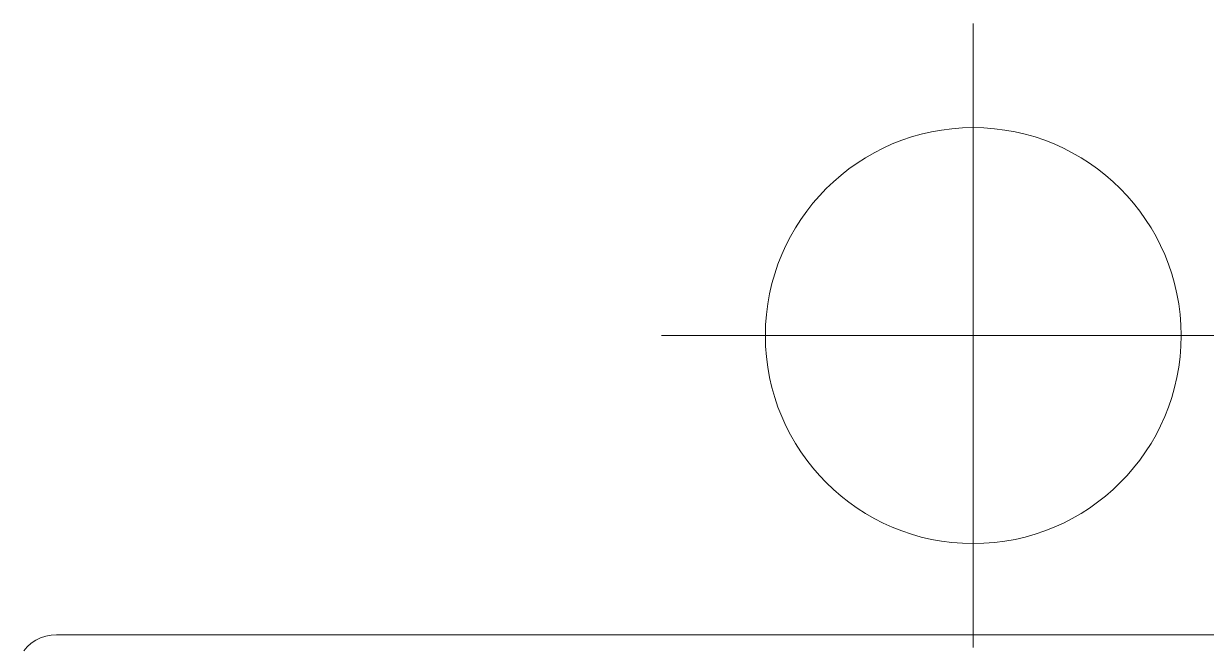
# Model space of a CAD drawing. Header units: metres. Extents: x 349075 to 349285, y 9281902 to 9282050.
# Drawn here: x 349108.488 to 349109.057, y 9281982.911 to 9281983.212 of the extents above; entities that cross this region are included whole.
import ezdxf

# ---------------------------------------------------------------- set-up
doc = ezdxf.new("R2010")
doc.units = ezdxf.units.M
doc.header["$LTSCALE"] = 0.25
doc.layers.add('ARQ-FONDO', color=253, linetype='CONTINUOUS', lineweight=9)

# ---------------------------------------------------------------- blocks, each defined once
blk = doc.blocks.new('Cotas de elevación - M_Cota de elevación - Destino rellenado-517392-Nivel 1')
at = {"layer": 'ARQ-FONDO'}
for p, q in [((0, -0.0015), (0, 0.0015)), ((-0.0015, 0), (0.013, 0))]:
    blk.add_line(p, q, dxfattribs=at)
blk.add_circle((0, 0), 0.001, dxfattribs=at)
blk = doc.blocks.new('maquina de coser')
at = {"layer": 'ARQ-FONDO', "lineweight": 0}
for p, q in [((0.5865, 0.79418), (0.58455, 0.79589)), ((0.58822, 0.79223), (0.5865, 0.79418)), ((0.58966, 0.79007), (0.58822, 0.79223)), ((0.59081, 0.78773), (0.58966, 0.79007)), ((0.59165, 0.78527), (0.59081, 0.78773)), ((0.59215, 0.78272), (0.59165, 0.78527)), ((0.59232, 0.78013), (0.59215, 0.78272)), ((0.59232, 0.01987), (0.59232, 0.78013))]:
    blk.add_line(p, q, dxfattribs=at)
blk = doc.blocks.new('bloque pg edf 04')
at = {"layer": 'ARQ-FONDO', "xscale": 99.99999999999991, "yscale": 99.99999999999991, "zscale": 99.99999999999991}
blk.add_blockref('Cotas de elevación - M_Cota de elevación - Destino rellenado-517392-Nivel 1', (-5.64463, 30.98738, 20.54864), dxfattribs=at)
at = {"layer": 'ARQ-FONDO', "lineweight": 5, "rotation": 90}
blk.add_blockref('maquina de coser', (-5.30556, 30.25123, 20.54864), dxfattribs=at)

msp = doc.modelspace()

# ---------------------------------------------------------------- block references
at = {"layer": 'ARQ-FONDO', "lineweight": 5}
msp.add_blockref('bloque pg edf 04', (349114.58967, 9281952.07449), dxfattribs=at)

doc.saveas('drawing.dxf')
